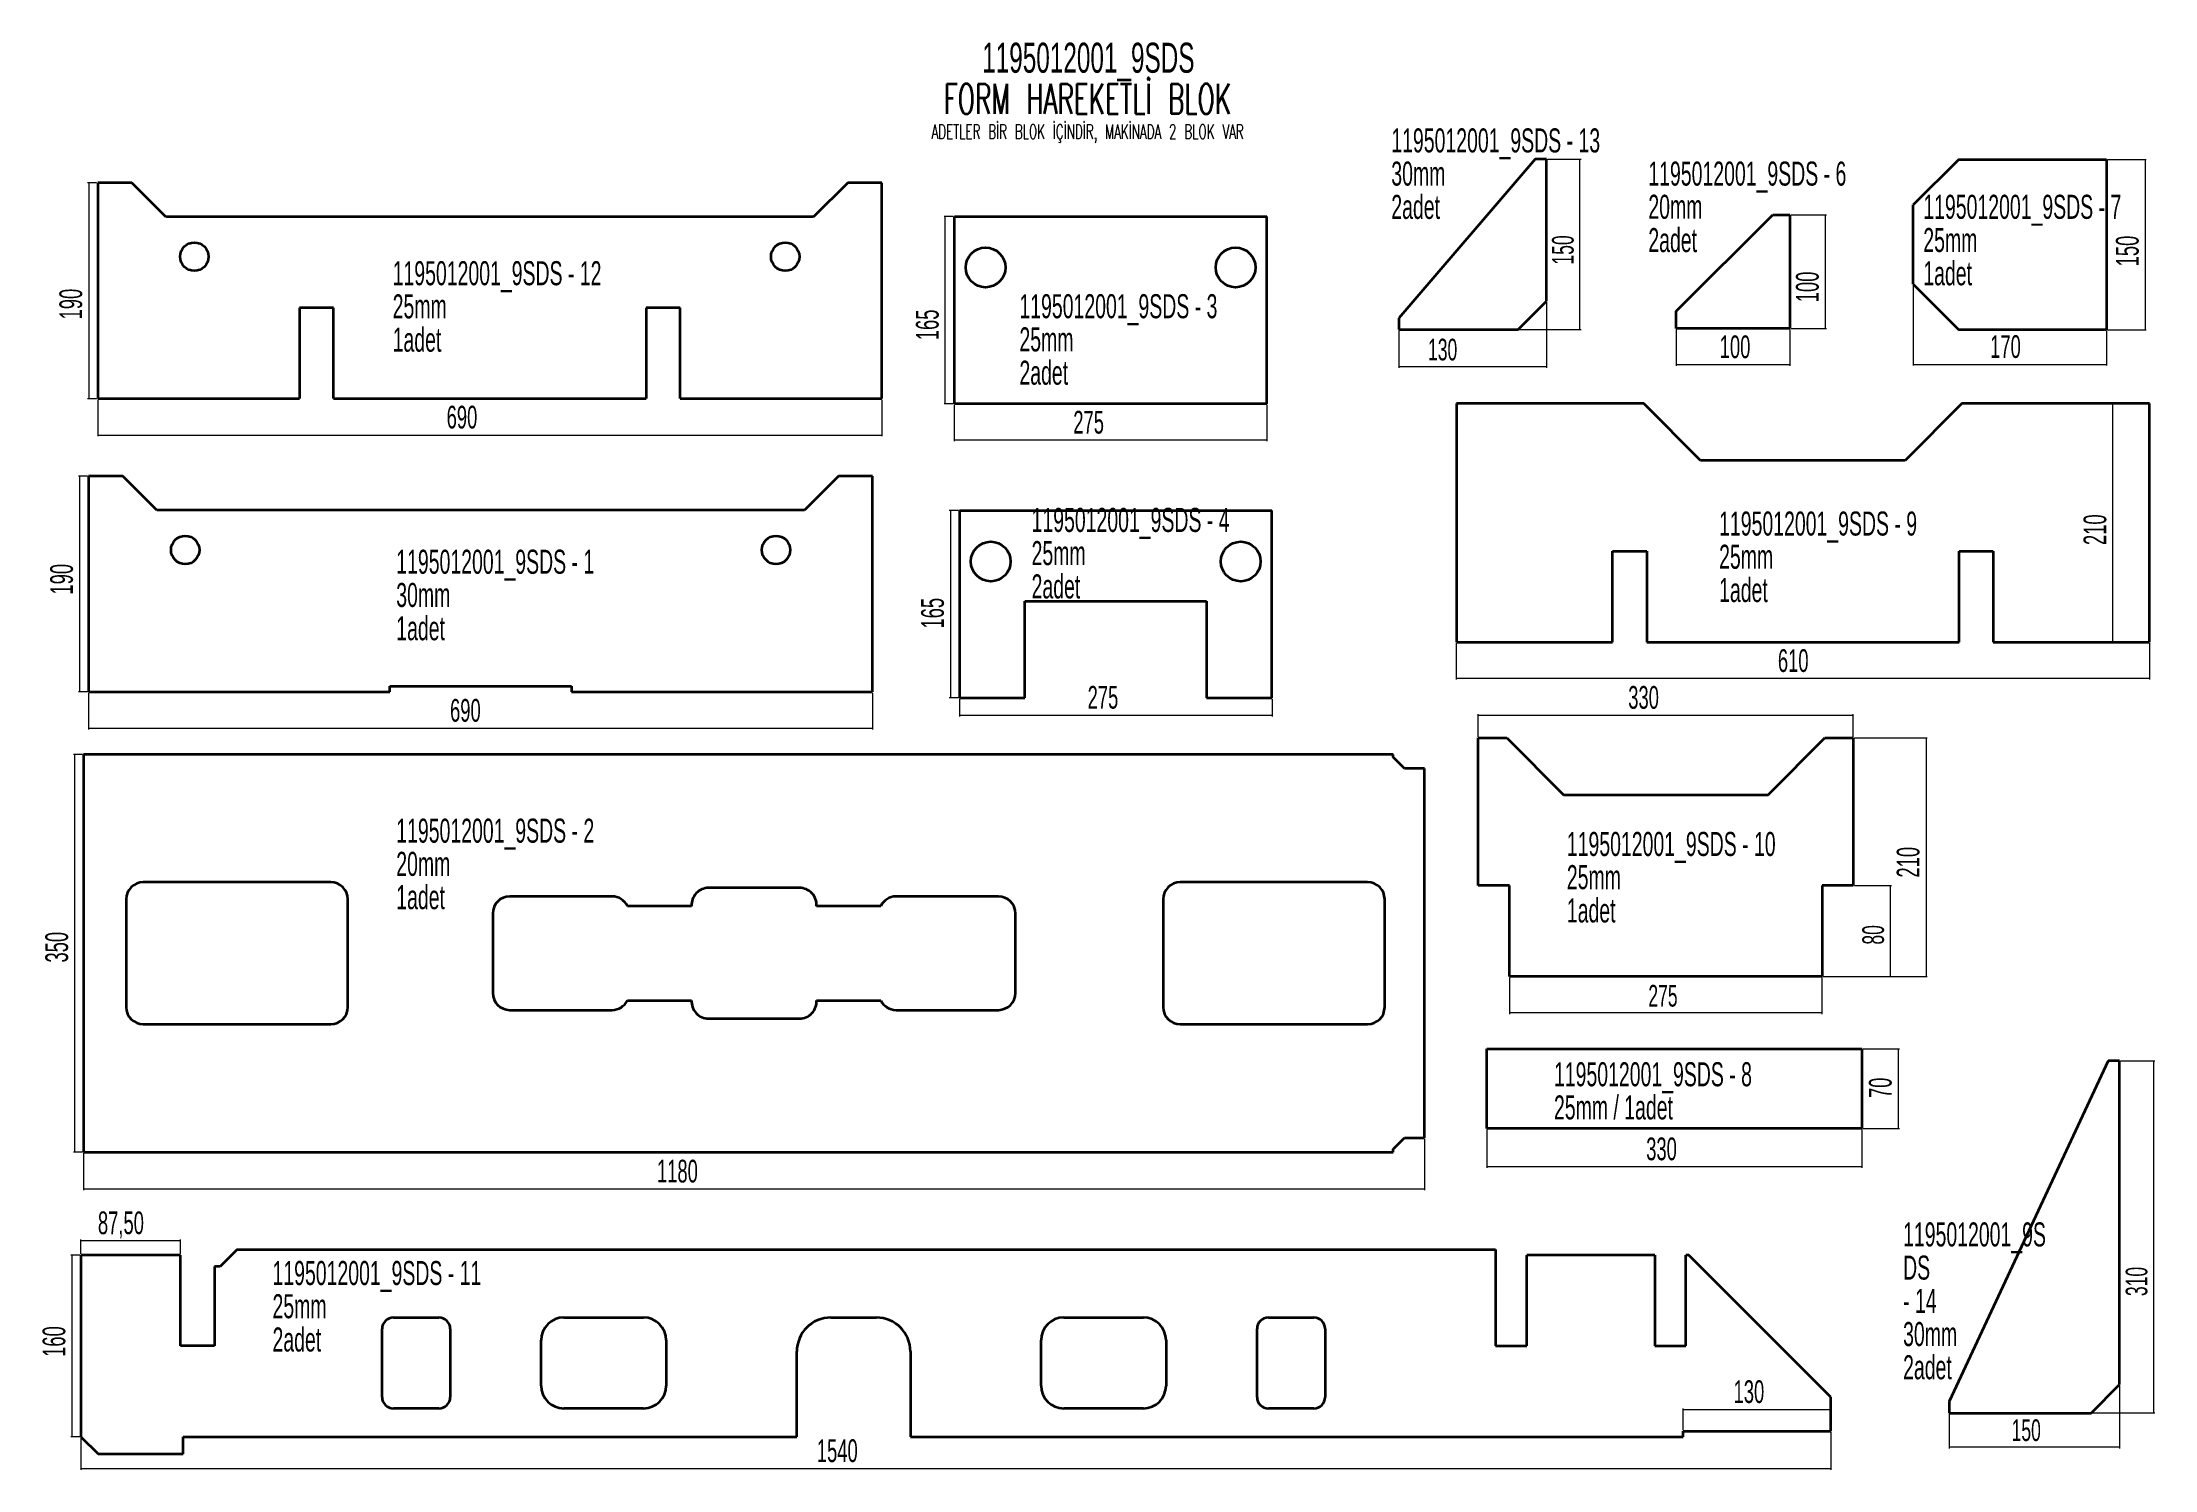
# Model space of a CAD drawing. Header units: millimetres. Extents: x 15 to 1875, y 50 to 1307.
import ezdxf

# ---------------------------------------------------------------- set-up
doc = ezdxf.new("R2010")
doc.units = ezdxf.units.MM
doc.styles.add('SLDTEXTSTYLE0', font='TXT', dxfattribs={"width": 0.605})
doc.styles.add('SLDTEXTSTYLE1', font='TXT', dxfattribs={"width": 0.605, "bigfont": 'bigfont'})
doc.dimstyles.new('SLDDIMSTYLE0', dxfattribs={"dimtxt": 20, "dimasz": 1.5, "dimexe": 0, "dimexo": 0.0625, "dimgap": 5, "dimtad": 1, "dimrnd": 1e-09, "dimzin": 12, "dimdsep": 46, "dimtxsty": 'SLDTEXTSTYLE0', "dimsah": 1, "dimcen": 0.09, "dimadec": 0, "dimazin": 3, "dimtfac": 1, "dimtofl": 0, "dimtmove": 0, "dimatfit": 3, "dimfxl": 1, "dimfrac": 2, "dimtolj": 1, "dimtzin": 12, "dimarcsym": 0})
doc.dimstyles.new('SLDDIMSTYLE1', dxfattribs={"dimtxt": 18.491895, "dimasz": 1.5, "dimexe": 0, "dimexo": 0.0625, "dimgap": 4.622974, "dimtad": 1, "dimrnd": 1e-09, "dimzin": 12, "dimdsep": 46, "dimtxsty": 'SLDTEXTSTYLE0', "dimsah": 1, "dimcen": 0.09, "dimadec": 0, "dimazin": 3, "dimtfac": 1, "dimtofl": 0, "dimtmove": 0, "dimatfit": 3, "dimfxl": 1, "dimfrac": 2, "dimtolj": 1, "dimtzin": 12, "dimarcsym": 0})

# ---------------------------------------------------------------- blocks, each defined once
blk = doc.blocks.new('_D')
at = {"color": 7, "linetype": 'Continuous', "lineweight": 0}
for p, q in [((50.8, 679.7), (42.8, 679.7)), ((43.8, 679.7), (43.8, 329.7)), ((50.8, 329.7), (42.8, 329.7))]:
    blk.add_line(p, q, dxfattribs=at)
at = {"color": 7, "linetype": 'Continuous', "lineweight": 18}
for points in [[(43.8, 679.7), (43.6, 678.2), (44.1, 678.2)], [(43.8, 329.7), (44.1, 331.2), (43.6, 331.2)]]:
    blk.add_solid(points, dxfattribs=at)
at = {"color": 7, "linetype": 'Continuous', "lineweight": 18, "insert": (18.1, 496.5), "char_height": 20, "attachment_point": 1, "rotation": 90, "style": 'SLDTEXTSTYLE0'}
blk.add_mtext('350', dxfattribs=at)
blk = doc.blocks.new('_D_1')
at = {"color": 7, "linetype": 'Continuous', "lineweight": 0}
for p, q in [((1231.8, 341.2), (1231.8, 296.1)), ((51.8, 328.7), (51.8, 296.1)), ((1231.8, 297.1), (51.8, 297.1))]:
    blk.add_line(p, q, dxfattribs=at)
at = {"color": 7, "linetype": 'Continuous', "lineweight": 18}
for points in [[(51.8, 297.1), (53.3, 296.8), (53.3, 297.3)], [(1231.8, 297.1), (1230.3, 297.3), (1230.3, 296.8)]]:
    blk.add_solid(points, dxfattribs=at)
at = {"color": 7, "linetype": 'Continuous', "lineweight": 18, "insert": (556.4, 322.9), "char_height": 20, "attachment_point": 1, "style": 'SLDTEXTSTYLE0'}
blk.add_mtext('1180', dxfattribs=at)
blk = doc.blocks.new('SW_NOTE_0')
at = {"color": 0, "linetype": 'Continuous', "lineweight": 0, "attachment_point": 1, "style": 'SLDTEXTSTYLE0'}
for s, insert, char_height in [('1195012001_9SDS - 2', (0, 27.3), 21.167), ('20mm', (0, -1.9), 21.17), ('1adet', (0, -31.2), 21.17)]:
    blk.add_mtext(s, dxfattribs=dict(at, insert=insert, char_height=char_height))
blk = doc.blocks.new('SW_NOTE_0_1')
at = {"color": 0, "linetype": 'Continuous', "lineweight": 0, "attachment_point": 1, "style": 'SLDTEXTSTYLE0'}
for s, insert, char_height in [('1195012001_9SDS - 11', (0, 27.3), 21.167), ('25mm', (0, -1.9), 21.17), ('2adet', (0, -31.2), 21.17)]:
    blk.add_mtext(s, dxfattribs=dict(at, insert=insert, char_height=char_height))
blk = doc.blocks.new('SW_NOTE_0_2')
at = {"color": 0, "linetype": 'Continuous', "lineweight": 0, "attachment_point": 1, "style": 'SLDTEXTSTYLE0'}
for s, insert, char_height in [('1195012001_9SDS - 1', (0, 27.3), 21.167), ('30mm', (0, -1.9), 21.17), ('1adet', (0, -31.2), 21.17)]:
    blk.add_mtext(s, dxfattribs=dict(at, insert=insert, char_height=char_height))
blk = doc.blocks.new('SW_NOTE_0_3')
at = {"color": 0, "linetype": 'Continuous', "lineweight": 0, "attachment_point": 1, "style": 'SLDTEXTSTYLE0'}
for s, insert, char_height in [('1195012001_9SDS - 3', (0, 27.3), 21.167), ('25mm', (0, -1.9), 21.17), ('2adet', (0, -31.2), 21.17)]:
    blk.add_mtext(s, dxfattribs=dict(at, insert=insert, char_height=char_height))
blk = doc.blocks.new('SW_NOTE_0_4')
at = {"color": 0, "linetype": 'Continuous', "lineweight": 0, "attachment_point": 1, "style": 'SLDTEXTSTYLE0'}
for s, insert, char_height in [('1195012001_9SDS - 4', (0, 27.3), 21.167), ('25mm', (0, -1.9), 21.17), ('2adet', (0, -31.2), 21.17)]:
    blk.add_mtext(s, dxfattribs=dict(at, insert=insert, char_height=char_height))
blk = doc.blocks.new('SW_NOTE_0_5')
at = {"color": 0, "linetype": 'Continuous', "lineweight": 0, "attachment_point": 1, "style": 'SLDTEXTSTYLE0'}
for s, insert, char_height in [('1195012001_9SDS - 12', (0, 27.3), 21.167), ('25mm', (0, -1.9), 21.17), ('1adet', (0, -31.2), 21.17)]:
    blk.add_mtext(s, dxfattribs=dict(at, insert=insert, char_height=char_height))
blk = doc.blocks.new('SW_NOTE_0_6')
at = {"color": 0, "linetype": 'Continuous', "lineweight": 0, "attachment_point": 1, "style": 'SLDTEXTSTYLE0'}
for s, insert, char_height in [('1195012001_9SDS - 7', (0, 27.3), 21.167), ('25mm', (0, -1.9), 21.17), ('1adet', (0, -31.2), 21.17)]:
    blk.add_mtext(s, dxfattribs=dict(at, insert=insert, char_height=char_height))
blk = doc.blocks.new('SW_NOTE_0_7')
at = {"color": 0, "linetype": 'Continuous', "lineweight": 0, "attachment_point": 1, "style": 'SLDTEXTSTYLE0'}
for s, insert, char_height in [('1195012001_9SDS - 6', (0, 27.3), 21.167), ('20mm', (0, -1.9), 21.17), ('2adet', (0, -31.2), 21.17)]:
    blk.add_mtext(s, dxfattribs=dict(at, insert=insert, char_height=char_height))
blk = doc.blocks.new('SW_NOTE_0_8')
at = {"color": 0, "linetype": 'Continuous', "lineweight": 0, "attachment_point": 2}
for s, insert, char_height, style in [('1195012001_9SDS', (129.4, 34.1), 26.458, 'SLDTEXTSTYLE0'), ('FORM HAREKETLİ BLOK', (128.6, -2.2), 26.458, 'SLDTEXTSTYLE1'), ('ADETLER BİR BLOK İÇİNDİR, MAKİNADA 2 BLOK VAR', (128.7, -37.8), 12.7, 'SLDTEXTSTYLE1')]:
    blk.add_mtext(s, dxfattribs=dict(at, insert=insert, char_height=char_height, style=style))
blk = doc.blocks.new('SW_NOTE_0_9')
at = {"color": 0, "linetype": 'Continuous', "lineweight": 0, "attachment_point": 1, "style": 'SLDTEXTSTYLE0'}
for s, insert, char_height in [('1195012001_9SDS - 9', (0, 27.3), 21.167), ('25mm', (0, -1.9), 21.17), ('1adet', (0, -31.2), 21.17)]:
    blk.add_mtext(s, dxfattribs=dict(at, insert=insert, char_height=char_height))
blk = doc.blocks.new('SW_NOTE_0_10')
at = {"color": 0, "linetype": 'Continuous', "lineweight": 0, "attachment_point": 1, "style": 'SLDTEXTSTYLE0'}
for s, insert, char_height in [('1195012001_9SDS - 10', (0, 27.3), 21.167), ('25mm', (0, -1.9), 21.17), ('1adet', (0, -31.2), 21.17)]:
    blk.add_mtext(s, dxfattribs=dict(at, insert=insert, char_height=char_height))
blk = doc.blocks.new('SW_NOTE_0_11')
at = {"color": 0, "linetype": 'Continuous', "lineweight": 0, "char_height": 21.167, "attachment_point": 1, "style": 'SLDTEXTSTYLE0'}
for s, insert in [('1195012001_9SDS - 8', (0, 27.3)), ('25mm / 1adet', (0, -1.9))]:
    blk.add_mtext(s, dxfattribs=dict(at, insert=insert))
blk = doc.blocks.new('SW_NOTE_0_12')
at = {"color": 0, "linetype": 'Continuous', "lineweight": 0, "attachment_point": 1, "style": 'SLDTEXTSTYLE0'}
for s, insert, char_height in [('1195012001_9S', (0, 27.3), 21.167), ('DS', (0, -1.9), 21.17), ('- 14', (0, -31.2), 21.17), ('30mm', (0, -60.4), 21.17), ('2adet', (0, -89.6), 21.17)]:
    blk.add_mtext(s, dxfattribs=dict(at, insert=insert, char_height=char_height))
blk = doc.blocks.new('SW_NOTE_0_13')
at = {"color": 0, "linetype": 'Continuous', "lineweight": 0, "attachment_point": 1, "style": 'SLDTEXTSTYLE0'}
for s, insert, char_height in [('1195012001_9SDS - 13', (0, 27.3), 21.167), ('30mm', (0, -1.9), 21.17), ('2adet', (0, -31.2), 21.17)]:
    blk.add_mtext(s, dxfattribs=dict(at, insert=insert, char_height=char_height))
blk = doc.blocks.new('_D_2')
at = {"color": 7, "linetype": 'Continuous', "lineweight": 0}
for p, q in [((48.5, 239), (40.5, 239)), ((41.5, 239), (41.5, 79)), ((48.5, 79), (40.5, 79))]:
    blk.add_line(p, q, dxfattribs=at)
at = {"color": 7, "linetype": 'Continuous', "lineweight": 18}
for points in [[(41.5, 239), (41.2, 237.5), (41.7, 237.5)], [(41.5, 79), (41.7, 80.5), (41.2, 80.5)]]:
    blk.add_solid(points, dxfattribs=at)
at = {"color": 7, "linetype": 'Continuous', "lineweight": 18, "insert": (15.7, 149.4), "char_height": 20, "attachment_point": 1, "rotation": 90, "style": 'SLDTEXTSTYLE0'}
blk.add_mtext('160', dxfattribs=at)
blk = doc.blocks.new('_D_3')
at = {"color": 7, "linetype": 'Continuous', "lineweight": 0}
for p, q in [((49.5, 78), (49.5, 50)), ((1589.5, 83), (1589.5, 50)), ((49.5, 51), (1589.5, 51))]:
    blk.add_line(p, q, dxfattribs=at)
at = {"color": 7, "linetype": 'Continuous', "lineweight": 18}
for points in [[(49.5, 51), (51, 50.8), (51, 51.3)], [(1589.5, 51), (1588, 51.3), (1588, 50.8)]]:
    blk.add_solid(points, dxfattribs=at)
at = {"color": 7, "linetype": 'Continuous', "lineweight": 18, "insert": (697.1, 76.8), "char_height": 20, "attachment_point": 1, "style": 'SLDTEXTSTYLE0'}
blk.add_mtext('1540', dxfattribs=at)
blk = doc.blocks.new('_D_4')
at = {"color": 7, "linetype": 'Continuous', "lineweight": 0}
for p, q in [((49.5, 240), (49.5, 252.6)), ((137, 251.6), (49.5, 251.6)), ((137, 240), (137, 252.6))]:
    blk.add_line(p, q, dxfattribs=at)
at = {"color": 7, "linetype": 'Continuous', "lineweight": 18}
for points in [[(49.5, 251.6), (51, 251.3), (51, 251.8)], [(137, 251.6), (135.5, 251.8), (135.5, 251.3)]]:
    blk.add_solid(points, dxfattribs=at)
at = {"color": 7, "linetype": 'Continuous', "lineweight": 18, "insert": (64.4, 277.4), "char_height": 20, "attachment_point": 1, "style": 'SLDTEXTSTYLE0'}
blk.add_mtext('87,50', dxfattribs=at)
blk = doc.blocks.new('_D_5')
at = {"color": 7, "linetype": 'Continuous', "lineweight": 0}
for p, q in [((1459.5, 85), (1459.5, 104.1)), ((1459.5, 103.1), (1589.5, 103.1))]:
    blk.add_line(p, q, dxfattribs=at)
at = {"color": 7, "linetype": 'Continuous', "lineweight": 18}
for points in [[(1459.5, 103.1), (1461, 102.8), (1461, 103.3)], [(1589.5, 103.1), (1588, 103.3), (1588, 102.8)]]:
    blk.add_solid(points, dxfattribs=at)
at = {"color": 7, "linetype": 'Continuous', "lineweight": 18, "insert": (1503.9, 128.8), "char_height": 20, "attachment_point": 1, "style": 'SLDTEXTSTYLE0'}
blk.add_mtext('130', dxfattribs=at)
blk = doc.blocks.new('_D_6')
at = {"color": 7, "linetype": 'Continuous', "lineweight": 0}
for p, q in [((55.2, 924.7), (47.2, 924.7)), ((48.2, 924.7), (48.2, 734.7)), ((55.2, 734.7), (47.2, 734.7))]:
    blk.add_line(p, q, dxfattribs=at)
at = {"color": 7, "linetype": 'Continuous', "lineweight": 18}
for points in [[(48.2, 924.7), (48, 923.2), (48.5, 923.2)], [(48.2, 734.7), (48.5, 736.2), (48, 736.2)]]:
    blk.add_solid(points, dxfattribs=at)
at = {"color": 7, "linetype": 'Continuous', "lineweight": 18, "insert": (22.4, 820.4), "char_height": 20, "attachment_point": 1, "rotation": 90, "style": 'SLDTEXTSTYLE0'}
blk.add_mtext('190', dxfattribs=at)
blk = doc.blocks.new('_D_7')
at = {"color": 7, "linetype": 'Continuous', "lineweight": 0}
for p, q in [((56.2, 733.7), (56.2, 701.7)), ((746.2, 733.7), (746.2, 701.7)), ((56.2, 702.7), (746.2, 702.7))]:
    blk.add_line(p, q, dxfattribs=at)
at = {"color": 7, "linetype": 'Continuous', "lineweight": 18}
for points in [[(56.2, 702.7), (57.7, 702.4), (57.7, 702.9)], [(746.2, 702.7), (744.7, 702.9), (744.7, 702.4)]]:
    blk.add_solid(points, dxfattribs=at)
at = {"color": 7, "linetype": 'Continuous', "lineweight": 18, "insert": (374.3, 728.5), "char_height": 20, "attachment_point": 1, "style": 'SLDTEXTSTYLE0'}
blk.add_mtext('690', dxfattribs=at)
blk = doc.blocks.new('_D_8')
at = {"color": 7, "linetype": 'Continuous', "lineweight": 0}
for p, q in [((63.3, 1182.8), (55.3, 1182.8)), ((56.3, 1182.8), (56.3, 992.8)), ((63.3, 992.8), (55.3, 992.8))]:
    blk.add_line(p, q, dxfattribs=at)
at = {"color": 7, "linetype": 'Continuous', "lineweight": 18}
for points in [[(56.3, 1182.8), (56, 1181.3), (56.5, 1181.3)], [(56.3, 992.8), (56.5, 994.3), (56, 994.3)]]:
    blk.add_solid(points, dxfattribs=at)
at = {"color": 7, "linetype": 'Continuous', "lineweight": 18, "insert": (30.5, 1062.6), "char_height": 20, "attachment_point": 1, "rotation": 90, "style": 'SLDTEXTSTYLE0'}
blk.add_mtext('190', dxfattribs=at)
blk = doc.blocks.new('_D_9')
at = {"color": 7, "linetype": 'Continuous', "lineweight": 0}
for p, q in [((64.3, 991.8), (64.3, 959.8)), ((754.3, 991.8), (754.3, 959.8)), ((64.3, 960.8), (754.3, 960.8))]:
    blk.add_line(p, q, dxfattribs=at)
at = {"color": 7, "linetype": 'Continuous', "lineweight": 18}
for points in [[(64.3, 960.8), (65.8, 960.6), (65.8, 961.1)], [(754.3, 960.8), (752.8, 961.1), (752.8, 960.6)]]:
    blk.add_solid(points, dxfattribs=at)
at = {"color": 7, "linetype": 'Continuous', "lineweight": 18, "insert": (371.3, 986.6), "char_height": 20, "attachment_point": 1, "style": 'SLDTEXTSTYLE0'}
blk.add_mtext('690', dxfattribs=at)
blk = doc.blocks.new('_D_10')
at = {"color": 7, "linetype": 'Continuous', "lineweight": 0}
for p, q in [((817.1, 1153.3), (809.1, 1153.3)), ((810.1, 988.3), (810.1, 1153.3)), ((817.1, 988.3), (809.1, 988.3))]:
    blk.add_line(p, q, dxfattribs=at)
at = {"color": 7, "linetype": 'Continuous', "lineweight": 18}
for points in [[(810.1, 1153.3), (809.9, 1151.8), (810.4, 1151.8)], [(810.1, 988.3), (810.4, 989.8), (809.9, 989.8)]]:
    blk.add_solid(points, dxfattribs=at)
at = {"color": 7, "linetype": 'Continuous', "lineweight": 18, "insert": (784.3, 1044.3), "char_height": 20, "attachment_point": 1, "rotation": 90, "style": 'SLDTEXTSTYLE0'}
blk.add_mtext('165', dxfattribs=at)
blk = doc.blocks.new('_D_11')
at = {"color": 7, "linetype": 'Continuous', "lineweight": 0}
for p, q in [((818.1, 987.3), (818.1, 955.3)), ((1093.1, 987.3), (1093.1, 955.3)), ((1093.1, 956.3), (818.1, 956.3))]:
    blk.add_line(p, q, dxfattribs=at)
at = {"color": 7, "linetype": 'Continuous', "lineweight": 18}
for points in [[(818.1, 956.3), (819.6, 956.1), (819.6, 956.6)], [(1093.1, 956.3), (1091.6, 956.6), (1091.6, 956.1)]]:
    blk.add_solid(points, dxfattribs=at)
at = {"color": 7, "linetype": 'Continuous', "lineweight": 18, "insert": (922.8, 982.1), "char_height": 20, "attachment_point": 1, "style": 'SLDTEXTSTYLE0'}
blk.add_mtext('275', dxfattribs=at)
blk = doc.blocks.new('_D_12')
at = {"color": 7, "linetype": 'Continuous', "lineweight": 0}
for p, q in [((821.7, 894.5), (813.7, 894.5)), ((814.7, 894.5), (814.7, 729.5)), ((821.7, 729.5), (813.7, 729.5))]:
    blk.add_line(p, q, dxfattribs=at)
at = {"color": 7, "linetype": 'Continuous', "lineweight": 18}
for points in [[(814.7, 894.5), (814.4, 893), (814.9, 893)], [(814.7, 729.5), (814.9, 731), (814.4, 731)]]:
    blk.add_solid(points, dxfattribs=at)
at = {"color": 7, "linetype": 'Continuous', "lineweight": 18, "insert": (788.9, 790.5), "char_height": 20, "attachment_point": 1, "rotation": 90, "style": 'SLDTEXTSTYLE0'}
blk.add_mtext('165', dxfattribs=at)
blk = doc.blocks.new('_D_13')
at = {"color": 7, "linetype": 'Continuous', "lineweight": 0}
for p, q in [((822.7, 728.5), (822.7, 713.2)), ((1097.7, 728.5), (1097.7, 713.2)), ((822.7, 714.2), (1097.7, 714.2))]:
    blk.add_line(p, q, dxfattribs=at)
at = {"color": 7, "linetype": 'Continuous', "lineweight": 18}
for points in [[(822.7, 714.2), (824.2, 714), (824.2, 714.5)], [(1097.7, 714.2), (1096.2, 714.5), (1096.2, 714)]]:
    blk.add_solid(points, dxfattribs=at)
at = {"color": 7, "linetype": 'Continuous', "lineweight": 18, "insert": (935.4, 740), "char_height": 20, "attachment_point": 1, "style": 'SLDTEXTSTYLE0'}
blk.add_mtext('275', dxfattribs=at)
blk = doc.blocks.new('_D_14')
at = {"color": 7, "linetype": 'Continuous', "lineweight": 0}
for p, q in [((1833, 1203.5), (1867.1, 1203.5)), ((1866.1, 1203.5), (1866.1, 1053.5)), ((1833, 1053.5), (1867.1, 1053.5))]:
    blk.add_line(p, q, dxfattribs=at)
at = {"color": 7, "linetype": 'Continuous', "lineweight": 18}
for points in [[(1866.1, 1203.5), (1865.9, 1202), (1866.4, 1202)], [(1866.1, 1053.5), (1866.4, 1055), (1865.9, 1055)]]:
    blk.add_solid(points, dxfattribs=at)
at = {"color": 7, "linetype": 'Continuous', "lineweight": 18, "insert": (1840.4, 1109.3), "char_height": 20, "attachment_point": 1, "rotation": 90, "style": 'SLDTEXTSTYLE0'}
blk.add_mtext('150', dxfattribs=at)
blk = doc.blocks.new('_D_15')
at = {"color": 7, "linetype": 'Continuous', "lineweight": 0}
for p, q in [((1662, 1092.5), (1662, 1021.9)), ((1832, 1052.5), (1832, 1021.9)), ((1662, 1022.9), (1832, 1022.9))]:
    blk.add_line(p, q, dxfattribs=at)
at = {"color": 7, "linetype": 'Continuous', "lineweight": 18}
for points in [[(1662, 1022.9), (1663.5, 1022.7), (1663.5, 1023.2)], [(1832, 1022.9), (1830.5, 1023.2), (1830.5, 1022.7)]]:
    blk.add_solid(points, dxfattribs=at)
at = {"color": 7, "linetype": 'Continuous', "lineweight": 18, "insert": (1729.7, 1048.7), "char_height": 20, "attachment_point": 1, "style": 'SLDTEXTSTYLE0'}
blk.add_mtext('170', dxfattribs=at)
blk = doc.blocks.new('_D_16')
at = {"color": 7, "linetype": 'Continuous', "lineweight": 0}
for p, q in [((1617.8, 420.5), (1649.8, 420.5)), ((1648.8, 420.5), (1648.8, 350.5)), ((1617.8, 350.5), (1649.8, 350.5))]:
    blk.add_line(p, q, dxfattribs=at)
at = {"color": 7, "linetype": 'Continuous', "lineweight": 18}
for points in [[(1648.8, 420.5), (1648.6, 419), (1649.1, 419)], [(1648.8, 350.5), (1649.1, 352), (1648.6, 352)]]:
    blk.add_solid(points, dxfattribs=at)
at = {"color": 7, "linetype": 'Continuous', "lineweight": 18, "insert": (1623, 377.2), "char_height": 20, "attachment_point": 1, "rotation": 90, "style": 'SLDTEXTSTYLE0'}
blk.add_mtext('70', dxfattribs=at)
blk = doc.blocks.new('_D_17')
at = {"color": 7, "linetype": 'Continuous', "lineweight": 0}
for p, q in [((1286.8, 349.5), (1286.8, 315.7)), ((1616.8, 349.5), (1616.8, 315.7)), ((1616.8, 316.7), (1286.8, 316.7))]:
    blk.add_line(p, q, dxfattribs=at)
at = {"color": 7, "linetype": 'Continuous', "lineweight": 18}
for points in [[(1286.8, 316.7), (1288.3, 316.4), (1288.3, 316.9)], [(1616.8, 316.7), (1615.3, 316.9), (1615.3, 316.4)]]:
    blk.add_solid(points, dxfattribs=at)
at = {"color": 7, "linetype": 'Continuous', "lineweight": 18, "insert": (1427, 342.5), "char_height": 20, "attachment_point": 1, "style": 'SLDTEXTSTYLE0'}
blk.add_mtext('330', dxfattribs=at)
blk = doc.blocks.new('_D_18')
at = {"color": 7, "linetype": 'Continuous', "lineweight": 0}
for p, q in [((1554.5, 1154.7), (1585.6, 1154.7)), ((1584.6, 1154.7), (1584.6, 1054.7)), ((1554.5, 1054.7), (1585.6, 1054.7))]:
    blk.add_line(p, q, dxfattribs=at)
at = {"color": 7, "linetype": 'Continuous', "lineweight": 18}
for points in [[(1584.6, 1154.7), (1584.3, 1153.2), (1584.8, 1153.2)], [(1584.6, 1054.7), (1584.8, 1056.2), (1584.3, 1056.2)]]:
    blk.add_solid(points, dxfattribs=at)
at = {"color": 7, "linetype": 'Continuous', "lineweight": 18, "insert": (1558.8, 1077.7), "char_height": 20, "attachment_point": 1, "rotation": 90, "style": 'SLDTEXTSTYLE0'}
blk.add_mtext('100', dxfattribs=at)
blk = doc.blocks.new('_D_19')
at = {"color": 7, "linetype": 'Continuous', "lineweight": 0}
for p, q in [((1453.5, 1053.7), (1453.5, 1021.7)), ((1553.5, 1053.7), (1553.5, 1021.7)), ((1553.5, 1022.7), (1453.5, 1022.7))]:
    blk.add_line(p, q, dxfattribs=at)
at = {"color": 7, "linetype": 'Continuous', "lineweight": 18}
for points in [[(1453.5, 1022.7), (1455, 1022.5), (1455, 1023)], [(1553.5, 1022.7), (1552, 1023), (1552, 1022.5)]]:
    blk.add_solid(points, dxfattribs=at)
at = {"color": 7, "linetype": 'Continuous', "lineweight": 18, "insert": (1491.7, 1048.5), "char_height": 20, "attachment_point": 1, "style": 'SLDTEXTSTYLE0'}
blk.add_mtext('100', dxfattribs=at)
blk = doc.blocks.new('_D_20')
at = {"color": 7, "linetype": 'Continuous', "lineweight": 0}
blk.add_line((1837.7, 778.6), (1837.7, 988.6), dxfattribs=at)
at = {"color": 7, "linetype": 'Continuous', "lineweight": 18}
for points in [[(1837.7, 988.6), (1837.4, 987.1), (1837.9, 987.1)], [(1837.7, 778.6), (1837.9, 780.1), (1837.4, 780.1)]]:
    blk.add_solid(points, dxfattribs=at)
at = {"color": 7, "linetype": 'Continuous', "lineweight": 18, "insert": (1811.9, 864), "char_height": 20, "attachment_point": 1, "rotation": 90, "style": 'SLDTEXTSTYLE0'}
blk.add_mtext('210', dxfattribs=at)
blk = doc.blocks.new('_D_21')
at = {"color": 7, "linetype": 'Continuous', "lineweight": 0}
for p, q in [((1259.9, 777.6), (1259.9, 745.6)), ((1869.9, 777.6), (1869.9, 745.6)), ((1869.9, 746.6), (1259.9, 746.6))]:
    blk.add_line(p, q, dxfattribs=at)
at = {"color": 7, "linetype": 'Continuous', "lineweight": 18}
for points in [[(1259.9, 746.6), (1261.4, 746.3), (1261.4, 746.8)], [(1869.9, 746.6), (1868.4, 746.8), (1868.4, 746.3)]]:
    blk.add_solid(points, dxfattribs=at)
at = {"color": 7, "linetype": 'Continuous', "lineweight": 18, "insert": (1542.9, 772.3), "char_height": 20, "attachment_point": 1, "style": 'SLDTEXTSTYLE0'}
blk.add_mtext('610', dxfattribs=at)
blk = doc.blocks.new('_D_22')
at = {"color": 7, "linetype": 'Continuous', "lineweight": 0}
for p, q in [((1610.2, 694.2), (1674.3, 694.2)), ((1673.3, 694.2), (1673.3, 484.2)), ((1582.7, 484.2), (1674.3, 484.2))]:
    blk.add_line(p, q, dxfattribs=at)
at = {"color": 7, "linetype": 'Continuous', "lineweight": 18}
for points in [[(1673.3, 694.2), (1673.1, 692.7), (1673.6, 692.7)], [(1673.3, 484.2), (1673.6, 485.7), (1673.1, 485.7)]]:
    blk.add_solid(points, dxfattribs=at)
at = {"color": 7, "linetype": 'Continuous', "lineweight": 18, "insert": (1647.5, 571.3), "char_height": 20, "attachment_point": 1, "rotation": 90, "style": 'SLDTEXTSTYLE0'}
blk.add_mtext('210', dxfattribs=at)
blk = doc.blocks.new('_D_23')
at = {"color": 7, "linetype": 'Continuous', "lineweight": 0}
for p, q in [((1279.2, 695.2), (1279.2, 715.1)), ((1609.2, 714.1), (1279.2, 714.1)), ((1609.2, 695.2), (1609.2, 715.1))]:
    blk.add_line(p, q, dxfattribs=at)
at = {"color": 7, "linetype": 'Continuous', "lineweight": 18}
for points in [[(1279.2, 714.1), (1280.7, 713.9), (1280.7, 714.4)], [(1609.2, 714.1), (1607.7, 714.4), (1607.7, 713.9)]]:
    blk.add_solid(points, dxfattribs=at)
at = {"color": 7, "linetype": 'Continuous', "lineweight": 18, "insert": (1411.2, 739.9), "char_height": 20, "attachment_point": 1, "style": 'SLDTEXTSTYLE0'}
blk.add_mtext('330', dxfattribs=at)
blk = doc.blocks.new('_D_24')
at = {"color": 7, "linetype": 'Continuous', "lineweight": 0}
for p, q in [((1610.2, 564.2), (1642.8, 564.2)), ((1641.8, 564.2), (1641.8, 484.2)), ((1582.7, 484.2), (1642.8, 484.2))]:
    blk.add_line(p, q, dxfattribs=at)
at = {"color": 7, "linetype": 'Continuous', "lineweight": 18}
for points in [[(1641.8, 564.2), (1641.5, 562.7), (1642, 562.7)], [(1641.8, 484.2), (1642, 485.7), (1641.5, 485.7)]]:
    blk.add_solid(points, dxfattribs=at)
at = {"color": 7, "linetype": 'Continuous', "lineweight": 18, "insert": (1617.2, 512.3), "char_height": 19.05, "attachment_point": 1, "rotation": 90, "style": 'SLDTEXTSTYLE0'}
blk.add_mtext('80', dxfattribs=at)
blk = doc.blocks.new('_D_25')
at = {"color": 7, "linetype": 'Continuous', "lineweight": 0}
for p, q in [((1306.7, 483.2), (1306.7, 451.2)), ((1581.7, 483.2), (1581.7, 451.2)), ((1581.7, 452.2), (1306.7, 452.2))]:
    blk.add_line(p, q, dxfattribs=at)
at = {"color": 7, "linetype": 'Continuous', "lineweight": 18}
for points in [[(1306.7, 452.2), (1308.2, 452), (1308.2, 452.5)], [(1581.7, 452.2), (1580.2, 452.5), (1580.2, 452)]]:
    blk.add_solid(points, dxfattribs=at)
at = {"color": 7, "linetype": 'Continuous', "lineweight": 18, "insert": (1428.9, 476.8), "char_height": 19.05, "attachment_point": 1, "style": 'SLDTEXTSTYLE0'}
blk.add_mtext('275', dxfattribs=at)
blk = doc.blocks.new('_D_26')
at = {"color": 7, "linetype": 'Continuous', "lineweight": 0}
for p, q in [((1844.5, 410), (1874.6, 410)), ((1873.6, 410), (1873.6, 100)), ((1819.5, 100), (1874.6, 100))]:
    blk.add_line(p, q, dxfattribs=at)
at = {"color": 7, "linetype": 'Continuous', "lineweight": 18}
for points in [[(1873.6, 410), (1873.3, 408.5), (1873.8, 408.5)], [(1873.6, 100), (1873.8, 101.5), (1873.3, 101.5)]]:
    blk.add_solid(points, dxfattribs=at)
at = {"color": 7, "linetype": 'Continuous', "lineweight": 18, "insert": (1849, 202.9), "char_height": 19.05, "attachment_point": 1, "rotation": 90, "style": 'SLDTEXTSTYLE0'}
blk.add_mtext('310', dxfattribs=at)
blk = doc.blocks.new('_D_27')
at = {"color": 7, "linetype": 'Continuous', "lineweight": 0}
for p, q in [((1843.5, 124), (1843.5, 68.8)), ((1693.5, 99), (1693.5, 68.8)), ((1843.5, 69.8), (1693.5, 69.8))]:
    blk.add_line(p, q, dxfattribs=at)
at = {"color": 7, "linetype": 'Continuous', "lineweight": 18}
for points in [[(1693.5, 69.8), (1695, 69.6), (1695, 70.1)], [(1843.5, 69.8), (1842, 70.1), (1842, 69.6)]]:
    blk.add_solid(points, dxfattribs=at)
at = {"color": 7, "linetype": 'Continuous', "lineweight": 18, "insert": (1748.6, 94.4), "char_height": 19.05, "attachment_point": 1, "style": 'SLDTEXTSTYLE0'}
blk.add_mtext('150', dxfattribs=at)
blk = doc.blocks.new('_D_28')
at = {"color": 7, "linetype": 'Continuous', "lineweight": 0}
for p, q in [((1340.3, 1203.8), (1369.7, 1203.8)), ((1368.7, 1053.8), (1368.7, 1203.8)), ((1315.3, 1053.8), (1369.7, 1053.8))]:
    blk.add_line(p, q, dxfattribs=at)
at = {"color": 7, "linetype": 'Continuous', "lineweight": 18}
for points in [[(1368.7, 1203.8), (1368.4, 1202.3), (1368.9, 1202.3)], [(1368.7, 1053.8), (1368.9, 1055.3), (1368.4, 1055.3)]]:
    blk.add_solid(points, dxfattribs=at)
at = {"color": 7, "linetype": 'Continuous', "lineweight": 18, "insert": (1344.1, 1110.9), "char_height": 19.05, "attachment_point": 1, "rotation": 90, "style": 'SLDTEXTSTYLE0'}
blk.add_mtext('150', dxfattribs=at)
blk = doc.blocks.new('_D_29')
at = {"color": 7, "linetype": 'Continuous', "lineweight": 0}
for p, q in [((1339.3, 1077.8), (1339.3, 1020)), ((1209.3, 1052.8), (1209.3, 1020)), ((1339.3, 1021), (1209.3, 1021))]:
    blk.add_line(p, q, dxfattribs=at)
at = {"color": 7, "linetype": 'Continuous', "lineweight": 18}
for points in [[(1209.3, 1021), (1210.8, 1020.8), (1210.8, 1021.3)], [(1339.3, 1021), (1337.8, 1021.3), (1337.8, 1020.8)]]:
    blk.add_solid(points, dxfattribs=at)
at = {"color": 7, "linetype": 'Continuous', "lineweight": 18, "insert": (1235, 1045.6), "char_height": 19.05, "attachment_point": 1, "style": 'SLDTEXTSTYLE0'}
blk.add_mtext('130', dxfattribs=at)

msp = doc.modelspace()

# ---------------------------------------------------------------- linework, layer by layer
at = {"color": 7, "linetype": 'Continuous', "lineweight": 35}
for p, q in [((1329.342, 1203.752), (1209.342, 1063.752)), ((1339.342, 1203.752), (1329.342, 1203.752)), ((1339.342, 1078.752), (1339.342, 1203.752)), ((1702.033, 1203.498), (1662.033, 1163.498)), ((1702.033, 1203.498), (1832.033, 1203.498)), ((1832.033, 1203.498), (1832.033, 1053.498)), ((64.275, 1182.845), (64.275, 992.845)), ((94.275, 1182.845), (64.275, 1182.845)), ((124.275, 1152.845), (94.275, 1182.845)), ((724.275, 1182.845), (694.275, 1152.845)), ((754.275, 1182.845), (724.275, 1182.845)), ((754.275, 992.845), (754.275, 1182.845)), ((694.275, 1152.845), (124.275, 1152.845)), ((818.117, 988.322), (818.117, 1153.322)), ((818.117, 1153.322), (1093.117, 1153.322)), ((1093.117, 988.322), (1093.117, 1153.322)), ((1453.455, 1069.747), (1538.455, 1154.747)), ((1538.455, 1154.747), (1553.455, 1154.747)), ((1553.455, 1154.747), (1553.455, 1054.747)), ((1662.033, 1093.498), (1662.033, 1163.498)), ((1314.342, 1053.752), (1339.342, 1078.752)), ((1662.033, 1093.498), (1702.033, 1053.498)), ((271.775, 1072.845), (241.775, 1072.845)), ((241.775, 1072.845), (241.775, 992.845)), ((271.775, 992.845), (271.775, 1072.845)), ((576.775, 1072.845), (546.775, 1072.845)), ((546.775, 1072.845), (546.775, 992.845)), ((576.775, 992.845), (576.775, 1072.845)), ((1209.342, 1063.752), (1209.342, 1053.752)), ((1453.455, 1054.747), (1453.455, 1069.747)), ((1209.342, 1053.752), (1314.342, 1053.752)), ((1553.455, 1054.747), (1453.455, 1054.747)), ((1832.033, 1053.498), (1702.033, 1053.498)), ((64.275, 992.845), (241.775, 992.845)), ((271.775, 992.845), (546.775, 992.845)), ((576.775, 992.845), (754.275, 992.845)), ((1093.117, 988.322), (818.117, 988.322)), ((1424.935, 988.55), (1259.935, 988.55)), ((1259.935, 988.55), (1259.935, 778.55)), ((1474.935, 938.55), (1424.935, 988.55)), ((1704.935, 988.55), (1654.935, 938.55)), ((1869.935, 988.55), (1704.935, 988.55)), ((1869.935, 778.55), (1869.935, 988.55)), ((1654.935, 938.55), (1474.935, 938.55)), ((56.227, 924.674), (56.227, 734.674)), ((86.227, 924.674), (56.227, 924.674)), ((116.227, 894.674), (86.227, 924.674)), ((716.227, 924.674), (686.227, 894.674)), ((746.227, 924.674), (716.227, 924.674)), ((746.227, 734.674), (746.227, 924.674)), ((686.227, 894.674), (116.227, 894.674)), ((822.656, 894.522), (822.656, 729.522)), ((822.656, 894.522), (1097.656, 894.522)), ((1097.656, 729.522), (1097.656, 894.522)), ((1397.435, 778.55), (1397.435, 858.55)), ((1397.435, 858.55), (1427.435, 858.55)), ((1427.435, 858.55), (1427.435, 778.55)), ((1702.435, 778.55), (1702.435, 858.55)), ((1702.435, 858.55), (1732.435, 858.55)), ((1732.435, 858.55), (1732.435, 778.55)), ((880.156, 814.522), (1040.156, 814.522)), ((880.156, 729.522), (880.156, 814.522)), ((1040.156, 814.522), (1040.156, 729.522)), ((1259.935, 778.55), (1397.435, 778.55)), ((1427.435, 778.55), (1702.435, 778.55)), ((1732.435, 778.55), (1869.935, 778.55)), ((56.227, 734.674), (321.227, 734.674)), ((321.227, 739.674), (481.227, 739.674)), ((321.227, 734.674), (321.227, 739.674)), ((481.227, 739.674), (481.227, 734.674)), ((481.227, 734.674), (746.227, 734.674)), ((822.656, 729.522), (880.156, 729.522)), ((1040.156, 729.522), (1097.656, 729.522)), ((1279.237, 694.21), (1304.237, 694.21)), ((1279.237, 564.21), (1279.237, 694.21)), ((1304.237, 694.21), (1354.237, 644.21)), ((1534.237, 644.21), (1584.237, 694.21)), ((1584.237, 694.21), (1609.237, 694.21)), ((1609.237, 694.21), (1609.237, 564.21)), ((51.848, 679.727), (51.848, 329.727)), ((1204.348, 679.727), (51.848, 679.727)), ((1204.348, 677.227), (1204.348, 679.727)), ((1214.348, 667.227), (1204.348, 677.227)), ((1231.848, 667.227), (1214.348, 667.227)), ((1231.848, 342.227), (1231.848, 667.227)), ((1354.237, 644.21), (1534.237, 644.21)), ((269.348, 567.227), (104.348, 567.227)), ((681.848, 562.227), (601.848, 562.227)), ((1181.848, 567.227), (1016.848, 567.227)), ((1306.737, 564.21), (1279.237, 564.21)), ((1306.737, 484.21), (1306.737, 564.21)), ((1581.737, 564.21), (1581.737, 484.21)), ((1609.237, 564.21), (1581.737, 564.21)), ((89.348, 552.227), (89.348, 457.227)), ((284.348, 457.227), (284.348, 552.227)), ((411.848, 539.727), (411.848, 469.727)), ((516.848, 554.727), (426.848, 554.727)), ((586.881, 546.227), (530.366, 546.227)), ((753.329, 546.227), (696.814, 546.227)), ((856.848, 554.727), (766.848, 554.727)), ((871.848, 469.727), (871.848, 539.727)), ((1001.848, 552.227), (1001.848, 457.227)), ((1196.848, 457.227), (1196.848, 552.227)), ((1581.737, 484.21), (1306.737, 484.21)), ((426.848, 454.727), (516.848, 454.727)), ((530.366, 463.227), (586.881, 463.227)), ((601.848, 447.227), (681.848, 447.227)), ((696.814, 463.227), (753.329, 463.227)), ((766.848, 454.727), (856.848, 454.727)), ((104.348, 442.227), (269.348, 442.227)), ((1016.848, 442.227), (1181.848, 442.227)), ((1286.811, 350.539), (1286.811, 420.539)), ((1286.811, 420.539), (1616.811, 420.539)), ((1616.811, 420.539), (1616.811, 350.539)), ((1833.521, 409.981), (1693.521, 109.981)), ((1843.521, 409.981), (1833.521, 409.981)), ((1843.521, 124.981), (1843.521, 409.981)), ((1204.348, 332.227), (1214.348, 342.227)), ((1214.348, 342.227), (1231.848, 342.227)), ((1616.811, 350.539), (1286.811, 350.539)), ((51.848, 329.727), (1204.348, 329.727)), ((1204.348, 329.727), (1204.348, 332.227)), ((186.991, 244.037), (181.991, 239.037)), ((186.991, 244.037), (1294.491, 244.037)), ((1294.491, 244.037), (1294.491, 159.037)), ((136.991, 239.037), (49.491, 239.037)), ((49.491, 239.037), (49.491, 79.037)), ((136.991, 159.037), (136.991, 239.037)), ((171.991, 229.037), (166.991, 229.037)), ((166.991, 229.037), (166.991, 159.037)), ((181.991, 239.037), (171.991, 229.037)), ((1321.991, 159.037), (1321.991, 239.037)), ((1434.491, 239.037), (1321.991, 239.037)), ((1434.491, 239.037), (1434.491, 159.037)), ((1461.991, 159.037), (1461.991, 239.037)), ((1464.491, 239.037), (1461.991, 239.037)), ((1589.491, 114.037), (1464.491, 239.037)), ((314.491, 114.037), (314.491, 174.037)), ((324.491, 184.037), (364.491, 184.037)), ((374.491, 174.037), (374.491, 114.037)), ((474.491, 184.037), (544.491, 184.037)), ((709.491, 184.037), (749.491, 184.037)), ((914.491, 184.037), (984.491, 184.037)), ((1084.491, 114.037), (1084.491, 174.037)), ((1094.491, 184.037), (1134.491, 184.037)), ((1144.491, 174.037), (1144.491, 114.037)), ((166.991, 159.037), (136.991, 159.037)), ((454.491, 124.037), (454.491, 164.037)), ((564.491, 164.037), (564.491, 124.037)), ((679.491, 79.037), (679.491, 154.037)), ((779.491, 154.037), (779.491, 79.037)), ((894.491, 124.037), (894.491, 164.037)), ((1004.491, 164.037), (1004.491, 124.037)), ((1294.491, 159.037), (1321.991, 159.037)), ((1434.491, 159.037), (1461.991, 159.037)), ((1589.491, 84.037), (1589.491, 114.037)), ((1818.521, 99.981), (1843.521, 124.981)), ((364.491, 104.037), (324.491, 104.037)), ((544.491, 104.037), (474.491, 104.037)), ((984.491, 104.037), (914.491, 104.037)), ((1134.491, 104.037), (1094.491, 104.037)), ((1693.521, 109.981), (1693.521, 99.981)), ((1693.521, 99.981), (1818.521, 99.981)), ((49.491, 79.037), (64.491, 64.037)), ((139.491, 79.037), (679.491, 79.037)), ((139.491, 64.037), (139.491, 79.037)), ((779.491, 79.037), (1459.491, 79.037)), ((1459.491, 79.037), (1459.491, 84.037)), ((1459.491, 84.037), (1589.491, 84.037)), ((64.491, 64.037), (139.491, 64.037))]:
    msp.add_line(p, q, dxfattribs=at)
for centre, radius in [((149.275, 1117.845), 12.5), ((669.275, 1117.845), 12.5), ((845.617, 1108.322), 17.5), ((1065.617, 1108.322), 17.5), ((141.227, 859.674), 12.5), ((661.227, 859.674), 12.5), ((850.156, 849.522), 17.5), ((1070.156, 849.522), 17.5)]:
    msp.add_circle(centre, radius, dxfattribs=at)
for centre, radius, start, end in [((104.348, 552.227), 15, 90, 180), ((269.348, 552.227), 15, 0, 90), ((601.848, 547.227), 15, 90, 183.822554), ((681.848, 547.227), 15, 356.177446, 90), ((1016.848, 552.227), 15, 90, 180), ((1181.848, 552.227), 15, 0, 90), ((426.848, 539.727), 15, 90, 180), ((516.848, 539.727), 15, 25.679289, 90), ((766.848, 539.727), 15, 90, 154.320711), ((856.848, 539.727), 15, 0, 90), ((426.848, 469.727), 15, 180, 270), ((856.848, 469.727), 15, 270, 0), ((104.348, 457.227), 15, 180, 270), ((269.348, 457.227), 15, 270, 0), ((516.848, 469.727), 15, 270, 334.320711), ((601.848, 462.227), 15, 176.177446, 270), ((681.848, 462.227), 15, 270, 3.822554), ((766.848, 469.727), 15, 205.679289, 270), ((1016.848, 457.227), 15, 180, 270), ((1181.848, 457.227), 15, 270, 0), ((324.491, 174.037), 10, 90, 180), ((364.491, 174.037), 10, 0, 90), ((474.491, 164.037), 20, 90, 180), ((544.491, 164.037), 20, 0, 90), ((709.491, 154.037), 30, 90, 180), ((749.491, 154.037), 30, 0, 90), ((914.491, 164.037), 20, 90, 180), ((984.491, 164.037), 20, 0, 90), ((1094.491, 174.037), 10, 90, 180), ((1134.491, 174.037), 10, 0, 90), ((324.491, 114.037), 10, 180, 270), ((364.491, 114.037), 10, 270, 0), ((474.491, 124.037), 20, 180, 270), ((544.491, 124.037), 20, 270, 0), ((914.491, 124.037), 20, 180, 270), ((984.491, 124.037), 20, 270, 0), ((1094.491, 114.037), 10, 180, 270), ((1134.491, 114.037), 10, 270, 0)]:
    msp.add_arc(centre, radius, start, end, dxfattribs=at)

# ---------------------------------------------------------------- block references
at = {"color": 7, "linetype": 'Continuous', "lineweight": 0}
for name, p in [('SW_NOTE_0_8', (806.657, 1272.078)), ('SW_NOTE_0_13', (1202.68, 1203.448)), ('SW_NOTE_0_7', (1428.894, 1174.226)), ('SW_NOTE_0_6', (1670.886, 1145.004)), ('SW_NOTE_0_5', (323.792, 1086.559)), ('SW_NOTE_0_3', (875.389, 1057.516)), ('SW_NOTE_0_4', (886.093, 869.373)), ('SW_NOTE_0_9', (1491.178, 866.206)), ('SW_NOTE_0_2', (326.968, 832.579)), ('SW_NOTE_0', (326.968, 595.856)), ('SW_NOTE_0_10', (1357.171, 584.156)), ('SW_NOTE_0_11', (1345.844, 381.447)), ('SW_NOTE_0_12', (1653.098, 240.476)), ('SW_NOTE_0_1', (218.053, 206.483))]:
    msp.add_blockref(name, p, dxfattribs=at)

# ---------------------------------------------------------------- dimensions: what is measured, and where the dimension line sits
at = {"color": 7, "linetype": 'Continuous', "lineweight": 18}
for base, p1, p2, dimstyle, picture, middle in [((1368.697, 1203.752), (1314.342, 1053.752), (1339.342, 1203.752), 'SLDDIMSTYLE1', '_D_28', (1368.697, 1128.3)), ((1866.149, 1053.498), (1832.033, 1203.498), (1832.033, 1053.498), 'SLDDIMSTYLE0', '_D_14', (1866.149, 1128.061)), ((56.275, 992.845), (64.275, 1182.845), (64.275, 992.845), 'SLDDIMSTYLE0', '_D_8', (56.275, 1081.426)), ((810.117, 1153.322), (818.117, 988.322), (818.117, 1153.322), 'SLDDIMSTYLE0', '_D_10', (810.117, 1063.109)), ((1584.57, 1054.747), (1553.455, 1154.747), (1553.455, 1054.747), 'SLDDIMSTYLE0', '_D_18', (1584.57, 1096.496)), ((1837.698, 988.55), (1869.935, 778.55), (1869.935, 988.55), 'SLDDIMSTYLE0', '_D_20', (1837.698, 882.772)), ((48.227, 734.674), (56.227, 924.674), (56.227, 734.674), 'SLDDIMSTYLE0', '_D_6', (48.227, 839.153)), ((814.656, 729.522), (822.656, 894.522), (822.656, 729.522), 'SLDDIMSTYLE0', '_D_12', (814.656, 809.34)), ((1673.315, 484.21), (1609.237, 694.21), (1581.737, 484.21), 'SLDDIMSTYLE0', '_D_22', (1673.315, 590.043)), ((43.848, 329.727), (51.848, 679.727), (51.848, 329.727), 'SLDDIMSTYLE0', '_D', (43.848, 515.255)), ((1641.761, 484.21), (1609.237, 564.21), (1581.737, 484.21), 'SLDDIMSTYLE1', '_D_24', (1641.761, 523.92)), ((1648.801, 350.539), (1616.811, 420.539), (1616.811, 350.539), 'SLDDIMSTYLE0', '_D_16', (1648.801, 389.768)), ((1873.572, 99.981), (1843.521, 409.981), (1818.521, 99.981), 'SLDDIMSTYLE1', '_D_26', (1873.572, 220.271)), ((41.491, 79.037), (49.491, 239.037), (49.491, 79.037), 'SLDDIMSTYLE0', '_D_2', (41.491, 168.19))]:
    dim = msp.add_linear_dim(base=base, p1=p1, p2=p2, angle=90, dimstyle=dimstyle, dxfattribs=at)
    dim.commit()
    dim.dimension.update_dxf_attribs({"geometry": picture, "text_midpoint": middle, "dimtype": 160})
for base, p1, p2, dimstyle, picture, middle in [((1209.342, 1021.025), (1339.342, 1078.752), (1209.342, 1053.752), 'SLDDIMSTYLE1', '_D_29', (1252.356, 1021.025)), ((1832.033, 1022.933), (1662.033, 1093.498), (1832.033, 1053.498), 'SLDDIMSTYLE0', '_D_15', (1748.491, 1022.933)), ((1453.455, 1022.747), (1553.455, 1054.747), (1453.455, 1054.747), 'SLDDIMSTYLE0', '_D_19', (1510.48, 1022.747)), ((754.275, 960.845), (64.275, 992.845), (754.275, 992.845), 'SLDDIMSTYLE0', '_D_9', (390.088, 960.845)), ((818.117, 956.322), (1093.117, 988.322), (818.117, 988.322), 'SLDDIMSTYLE0', '_D_11', (941.634, 956.322)), ((1259.935, 746.55), (1869.935, 778.55), (1259.935, 778.55), 'SLDDIMSTYLE0', '_D_21', (1561.724, 746.55)), ((746.227, 702.674), (56.227, 734.674), (746.227, 734.674), 'SLDDIMSTYLE0', '_D_7', (393.107, 702.674)), ((1097.656, 714.225), (822.656, 729.522), (1097.656, 729.522), 'SLDDIMSTYLE0', '_D_13', (954.237, 714.225)), ((1279.237, 714.13), (1609.237, 694.21), (1279.237, 694.21), 'SLDDIMSTYLE0', '_D_23', (1430.04, 714.13)), ((1306.737, 452.21), (1581.737, 484.21), (1306.737, 484.21), 'SLDDIMSTYLE1', '_D_25', (1446.288, 452.21)), ((51.848, 297.078), (1231.848, 342.227), (51.848, 329.727), 'SLDDIMSTYLE0', '_D_1', (581.437, 297.078)), ((1286.811, 316.696), (1616.811, 350.539), (1286.811, 350.539), 'SLDDIMSTYLE0', '_D_17', (1445.78, 316.696)), ((49.491, 251.589), (136.991, 239.037), (49.491, 239.037), 'SLDDIMSTYLE0', '_D_4', (92.555, 251.589)), ((1589.491, 103.067), (1459.491, 84.037), (1589.491, 114.037), 'SLDDIMSTYLE0', '_D_5', (1522.651, 103.067)), ((1693.521, 69.834), (1843.521, 124.981), (1693.521, 99.981), 'SLDDIMSTYLE1', '_D_27', (1765.917, 69.834)), ((1589.491, 51.037), (49.491, 79.037), (1589.491, 84.037), 'SLDDIMSTYLE0', '_D_3', (722.202, 51.037))]:
    dim = msp.add_linear_dim(base=base, p1=p1, p2=p2, dimstyle=dimstyle, dxfattribs=at)
    dim.commit()
    dim.dimension.update_dxf_attribs({"geometry": picture, "text_midpoint": middle, "dimtype": 160})

doc.saveas('drawing.dxf')
